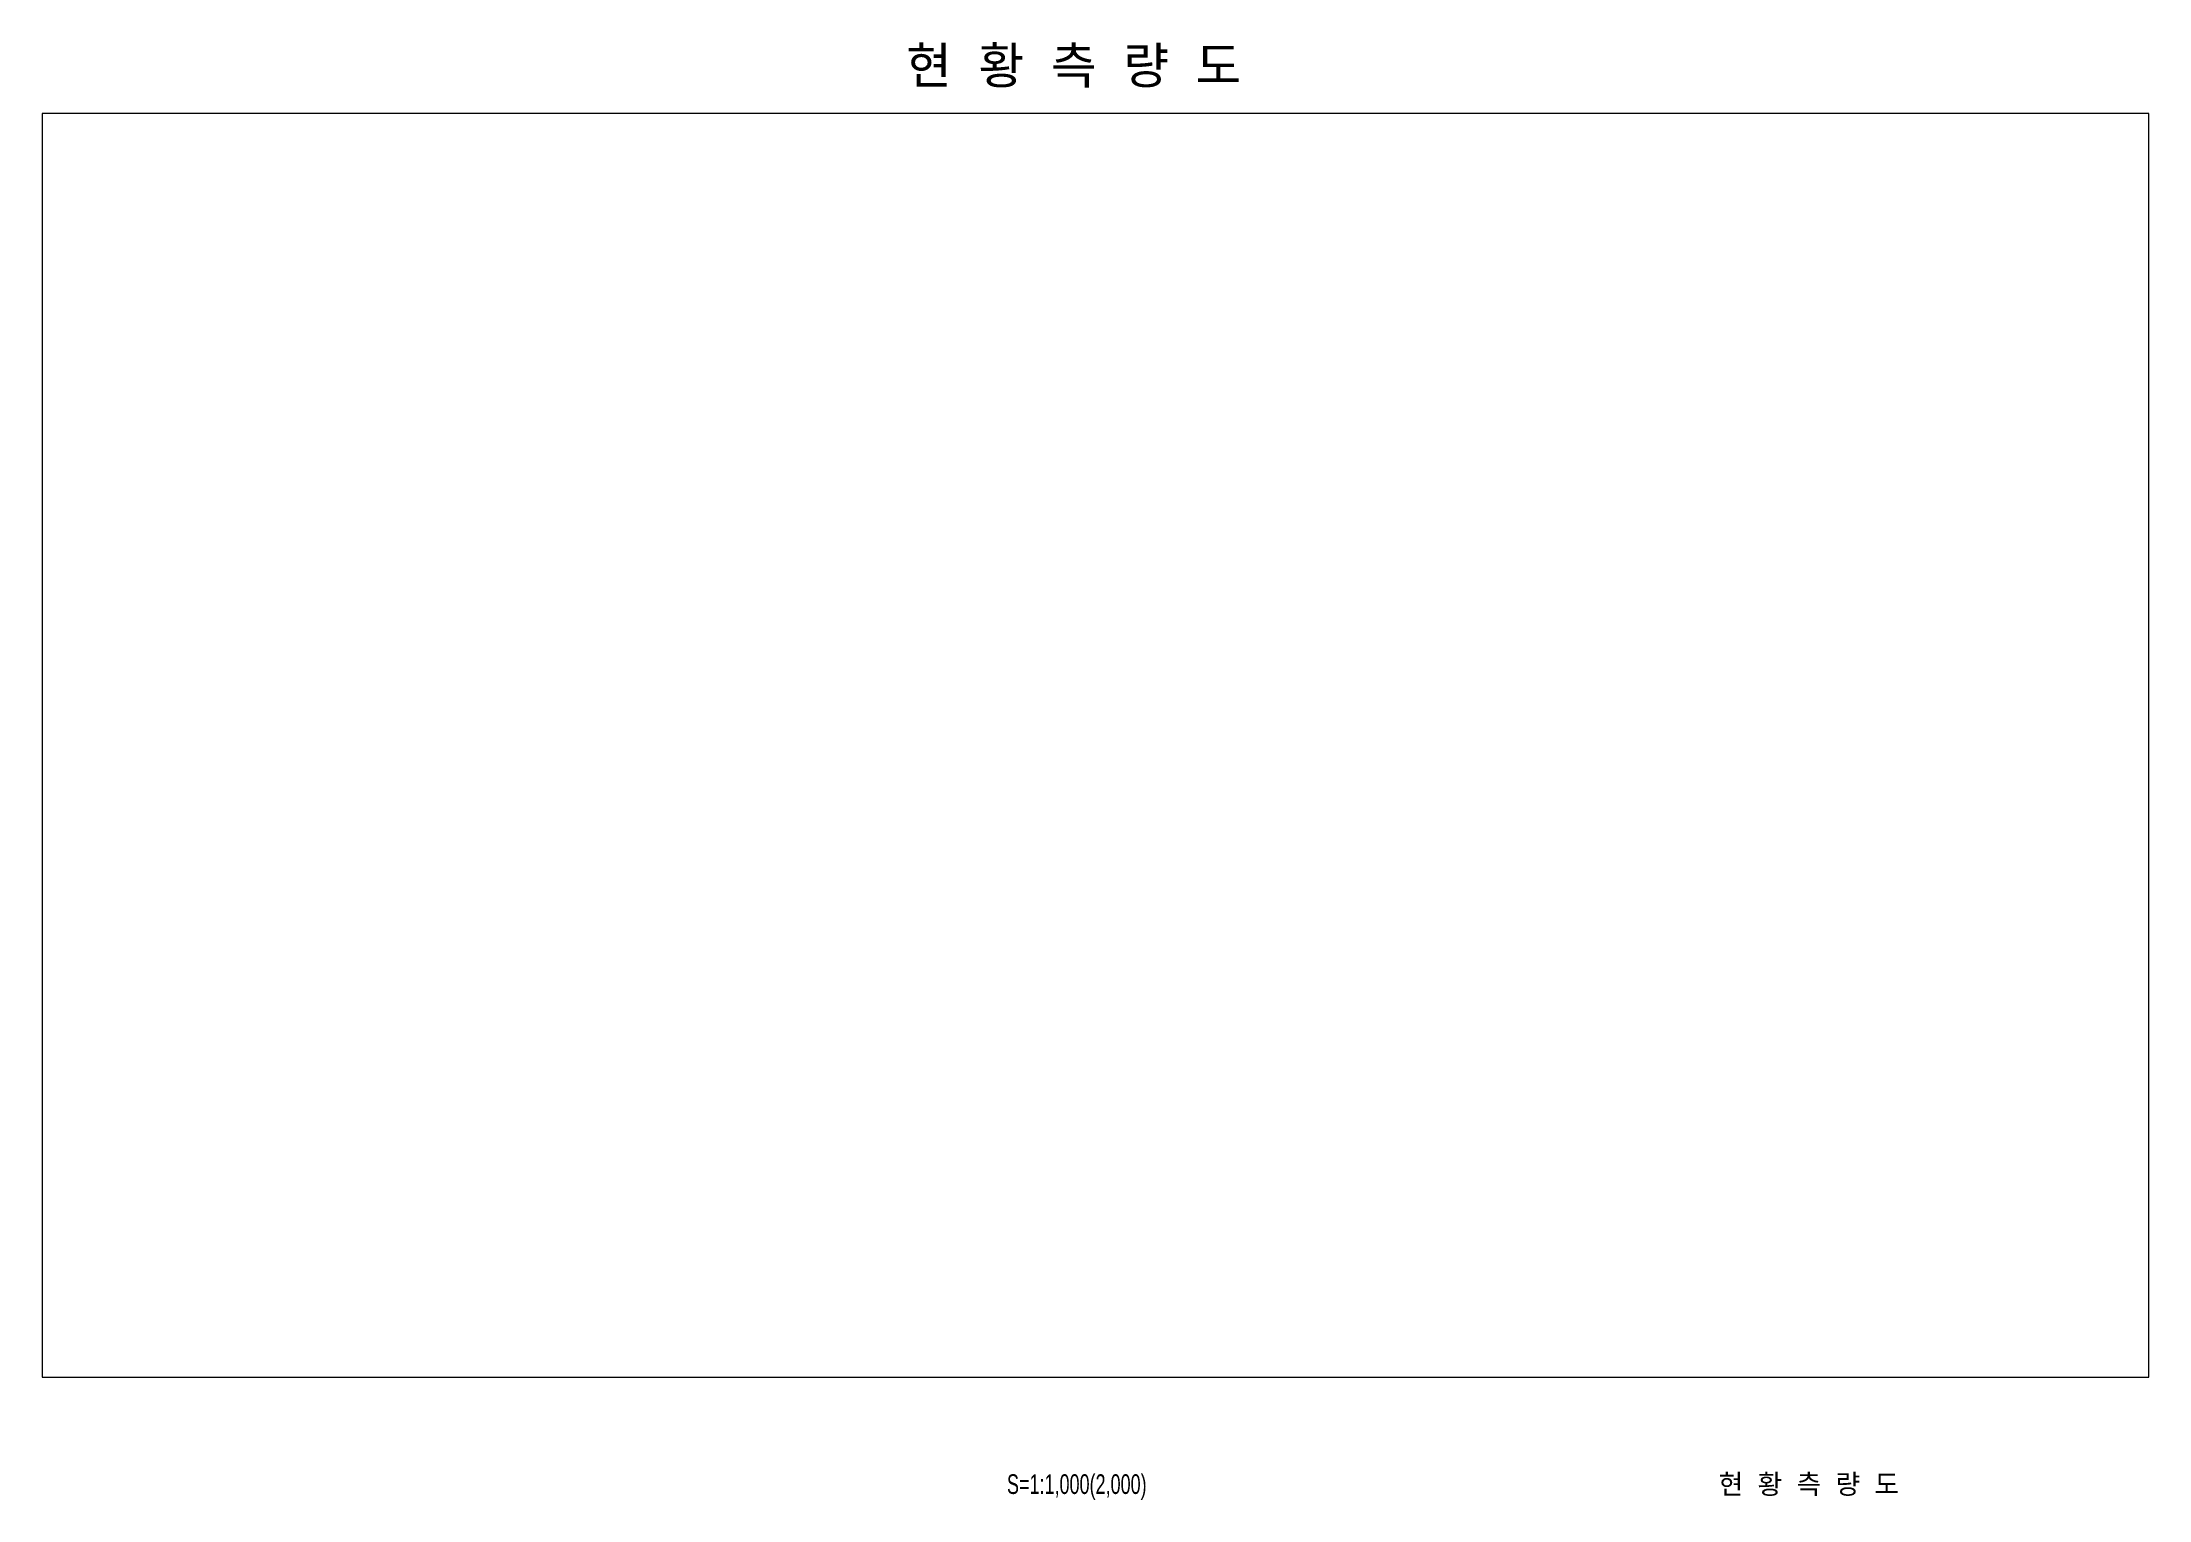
# Paper-space layout '배치1' of a CAD drawing. Header units: millimetres. Extents: x -20 to 730, y -317 to 202.
import ezdxf

# ---------------------------------------------------------------- set-up
doc = ezdxf.new("R2010")
doc.units = ezdxf.units.MM
doc.header["$LTSCALE"] = 1000
doc.layers.add('H0049233', color=7, linetype='Continuous')
doc.styles.add('NGSW', font='H2GPRM.TTF')

psp = doc.layouts.new('배치1')

# ---------------------------------------------------------------- texts
at = {"layer": 'H0049233', "style": 'NGSW'}
for height, p in [(13, (287.84, 187)), (7, (577.11, -315.22))]:
    psp.add_text('현  황  측  량  도', height=height, dxfattribs=at).set_placement(p)
at = {"layer": 'H0049233', "style": 'NGSW', "width": 0.7}
psp.add_text('S=1:1,000(2,000)', height=7, dxfattribs=at).set_placement((323.78, -315.22))

# ---------------------------------------------------------------- viewports
at = {"layer": '0'}
psp.add_viewport(center=(355.3, -48.65), size=(750, 450), view_center_point=(112714.74, 190657.145), view_height=450, dxfattribs=at)

doc.saveas('drawing.dxf')
